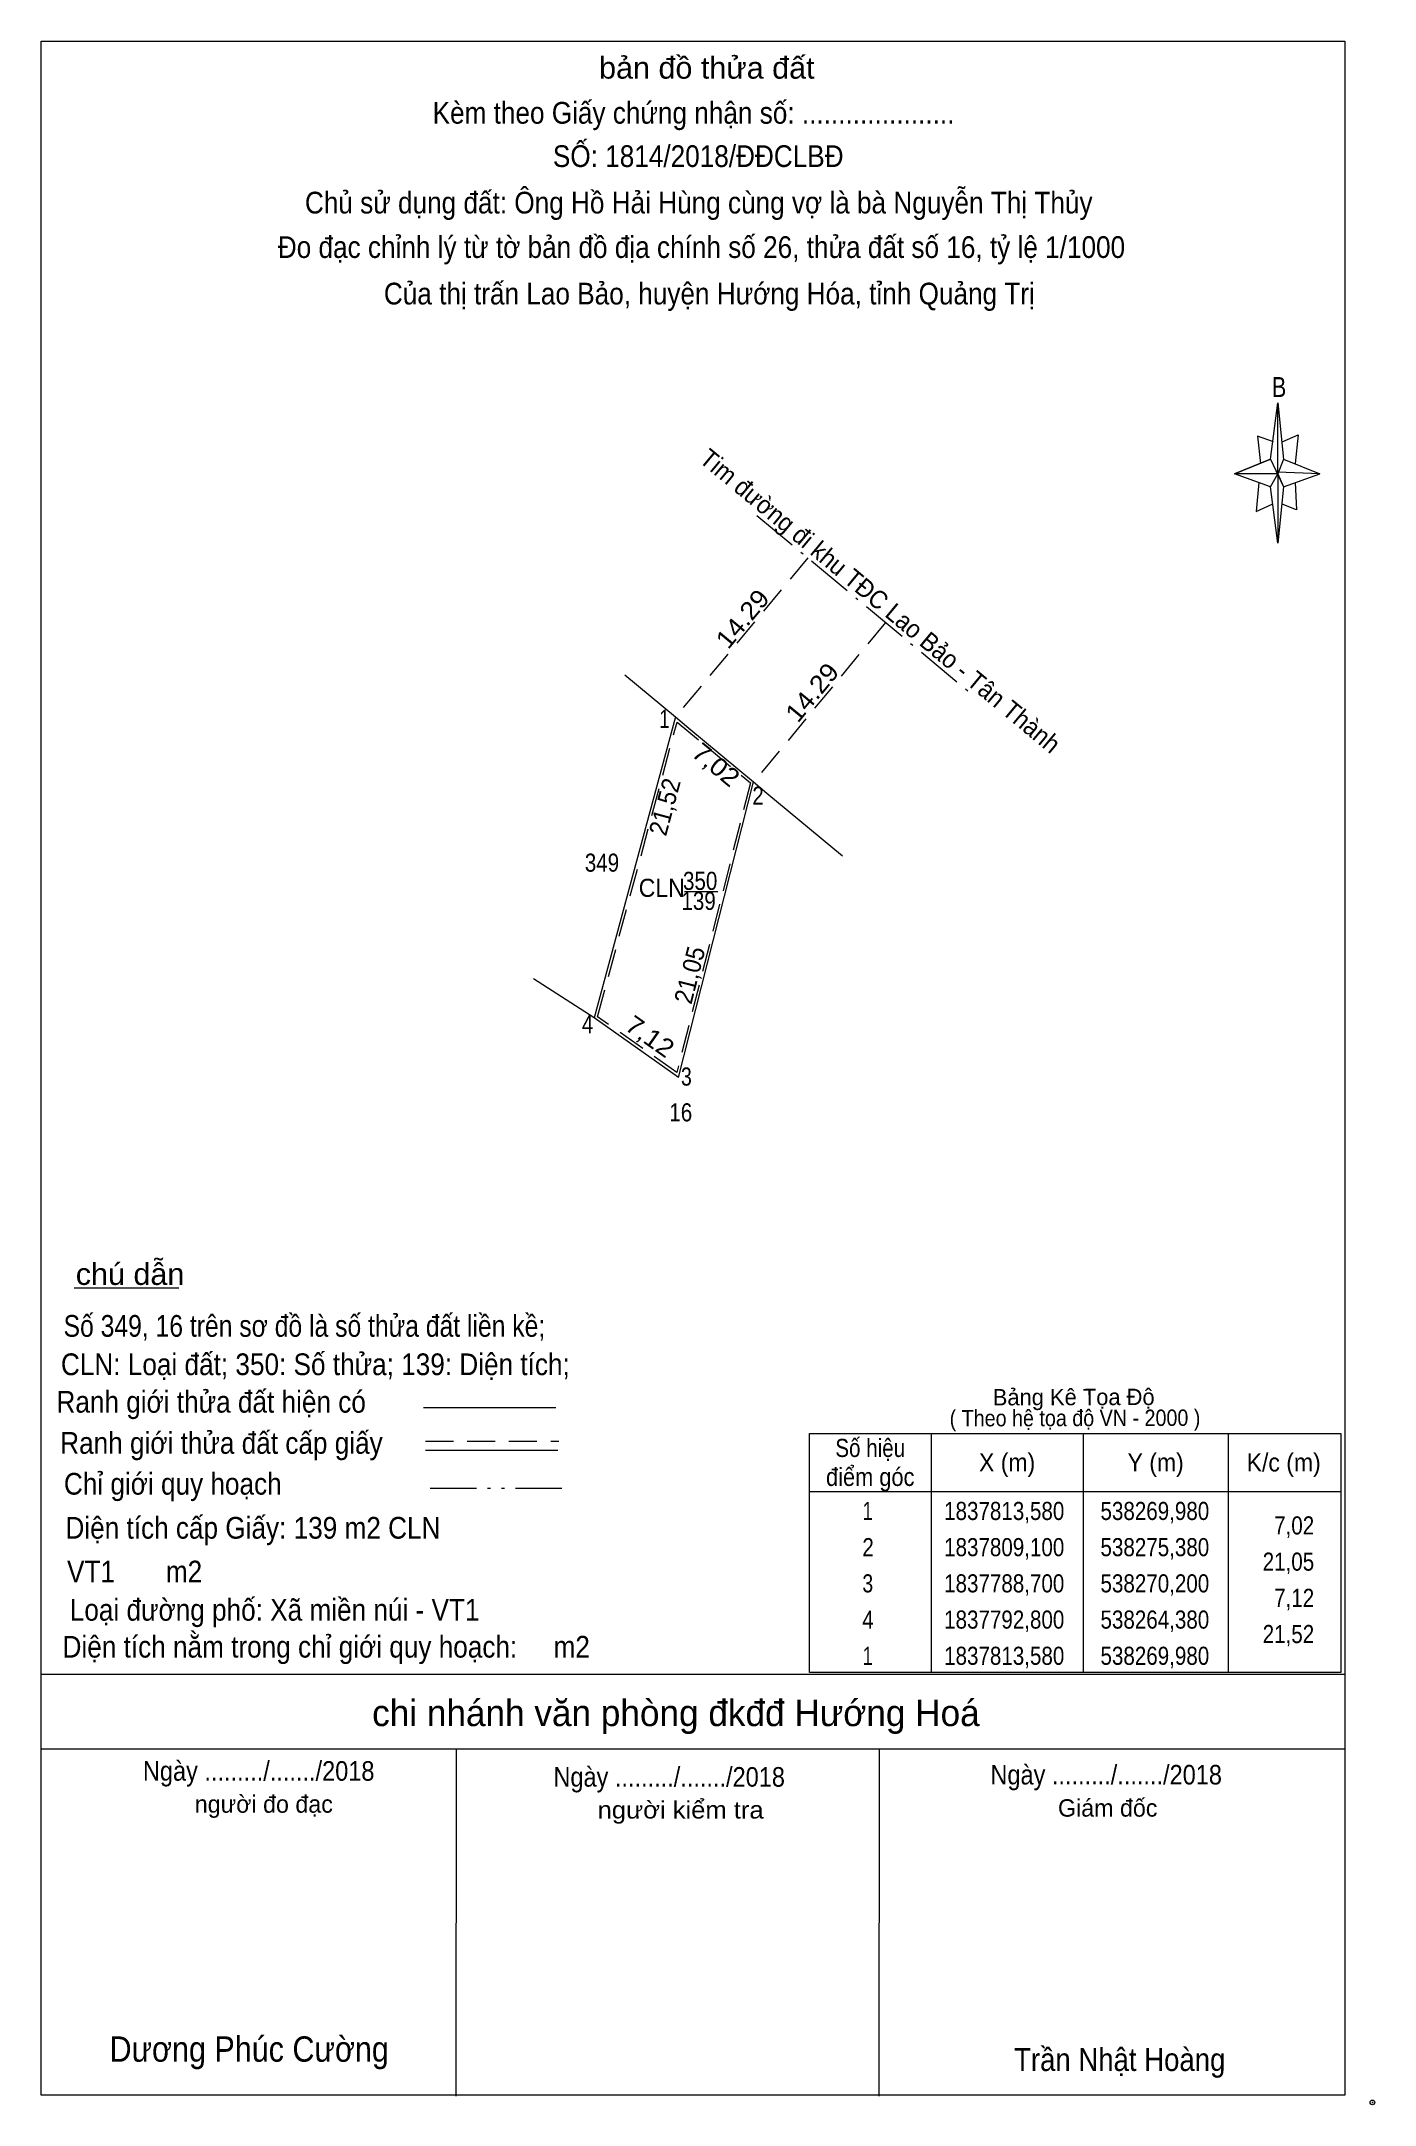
# Model space of a CAD drawing. Header units: metres. Extents: x 538226 to 540031, y 1837627 to 1837903.
# Drawn here: x 538226.2 to 538318.3, y 1837717.8 to 1837860.2 of the extents above.
import ezdxf
from ezdxf.enums import TextEntityAlignment as Align

# ---------------------------------------------------------------- set-up
doc = ezdxf.new("R2010")
doc.units = ezdxf.units.M
doc.header["$LTSCALE"] = 0.64
doc.header["$PDMODE"] = 32
doc.header["$PDSIZE"] = 0.32
for name, pattern in [('DASH_DOUBLE_DOT', [9.2, 5, -1.2, 0.3, -1.2, 0.3, -1.2]), ('DOT_DASHED', [7.7, 5, -1.2, 0.3, -1.2]), ('MEDIUM_DASHED', [4.5, 3, -1.5])]:
    doc.linetypes.add(name, pattern=pattern)
for name, color, linetype, lineweight in [('17', 7, 'Continuous', 13), ('5', 7, 'Continuous', 13), ('6', 7, 'Continuous', 13), ('63', 7, 'Continuous', 13), ('7', 7, 'Continuous', 13)]:
    doc.layers.add(name, color=color, linetype=linetype, lineweight=lineweight)
doc.layers.add('55', color=7, linetype='Continuous')

msp = doc.modelspace()

# ---------------------------------------------------------------- linework, layer by layer
at = {"layer": '17'}
for p, q in [((538228.46, 1837774.16), (538235.7, 1837774.16)), ((538254.84, 1837718.37), (538254.86, 1837742.28)), ((538284.04, 1837718.37), (538284.06, 1837742.28))]:
    msp.add_line(p, q, dxfattribs=at)
at = {"layer": '5'}
for p, q in [((538226.2, 1837718.43), (538226.2, 1837860.23)), ((538311.07, 1837831.37), (538311.57, 1837835.27)), ((538311.97, 1837831.37), (538314.47, 1837830.37)), ((538311.07, 1837829.47), (538308.57, 1837830.37)), ((538311.97, 1837829.47), (538311.57, 1837825.57)), ((538312.77, 1837829.77), (538312.87, 1837827.87)), ((538312.87, 1837827.87), (538311.87, 1837828.27))]:
    msp.add_line(p, q, dxfattribs=at)
for points in [[(538226.2, 1837860.23), (538316.2, 1837860.23), (538316.2, 1837718.43)], [(538311.27, 1837832.57), (538310.17, 1837832.97), (538310.37, 1837831.07)], [(538311.87, 1837832.57), (538312.97, 1837833.07), (538312.77, 1837831.07)], [(538311.57, 1837830.37), (538311.07, 1837831.37), (538308.57, 1837830.37)], [(538310.27, 1837829.77), (538310.07, 1837827.77), (538311.17, 1837828.27)], [(538311.57, 1837830.37), (538311.97, 1837829.47), (538314.47, 1837830.37)]]:
    msp.add_lwpolyline(points, dxfattribs=at)
for points in [[(538311.57, 1837835.27), (538311.97, 1837831.37), (538311.57, 1837830.37)], [(538311.57, 1837830.37), (538308.57, 1837830.37), (538311.07, 1837831.37), (538311.97, 1837829.47), (538314.47, 1837830.37), (538311.57, 1837830.47)], [(538311.57, 1837830.37), (538311.57, 1837825.57), (538311.07, 1837829.47)]]:
    msp.add_lwpolyline(points, close=True, dxfattribs=at)
at = {"layer": '6'}
for p, q in [((538252.59, 1837765.9), (538261.73, 1837765.9)), ((538252.73, 1837762.97), (538261.87, 1837762.97)), ((538226.2, 1837747.49), (538316.2, 1837747.49)), ((538226.2, 1837742.33), (538316.2, 1837742.33)), ((538316.2, 1837718.43), (538226.2, 1837718.43))]:
    msp.add_line(p, q, dxfattribs=at)
at = {"layer": '6', "linetype": 'MEDIUM_DASHED'}
msp.add_line((538252.73, 1837763.59), (538261.93, 1837763.59), dxfattribs=at)
at = {"layer": '6', "linetype": 'DASH_DOUBLE_DOT'}
msp.add_line((538253.05, 1837760.33), (538262.19, 1837760.33), dxfattribs=at)
at = {"layer": '6'}
msp.add_point((538318.1, 1837717.93), dxfattribs=at)
at = {"layer": '63'}
for p, q in [((538287.63, 1837764.11), (538287.63, 1837747.61)), ((538298.13, 1837764.11), (538298.13, 1837747.61)), ((538308.13, 1837764.11), (538308.13, 1837747.61)), ((538279.23, 1837760.11), (538315.93, 1837760.11))]:
    msp.add_line(p, q, dxfattribs=at)
msp.add_lwpolyline([(538279.23, 1837764.11), (538315.93, 1837764.11), (538315.93, 1837747.61), (538279.23, 1837747.61)], close=True, dxfattribs=at)
at = {"layer": '7', "linetype": 'DOT_DASHED'}
msp.add_line((538275.59, 1837827.5), (538290.65, 1837814.98), dxfattribs=at)
at = {"layer": '7', "linetype": 'MEDIUM_DASHED'}
for p, q in [((538279.12, 1837824.57), (538269.98, 1837813.58)), ((538284.49, 1837820.1), (538275.38, 1837809.1))]:
    msp.add_line(p, q, dxfattribs=at)
at = {"layer": '7'}
for p, q in [((538269.98, 1837813.58), (538264.38, 1837792.8)), ((538270.2, 1837788.7), (538275.38, 1837809.1)), ((538276.3, 1837808.33), (538281.52, 1837803.99)), ((538270.6, 1837801.52), (538272.91, 1837801.52))]:
    msp.add_line(p, q, dxfattribs=at)
for points in [[(538266.49, 1837816.48), (538269.98, 1837813.58), (538270.9, 1837812.81), (538275.38, 1837809.1), (538276.3, 1837808.33)], [(538270.2, 1837788.7), (538264.38, 1837792.8), (538260.18, 1837795.5)]]:
    msp.add_lwpolyline(points, dxfattribs=at)
at = {"layer": '7', "linetype": 'MEDIUM_DASHED'}
msp.add_lwpolyline([(538270.09, 1837813.23), (538275.16, 1837809.03), (538270.08, 1837789.03), (538264.61, 1837792.88)], close=True, dxfattribs=at)

# ---------------------------------------------------------------- texts
at = {"layer": '5'}
for s, height, width, p in [('bản đồ thửa đất', 1.5, 1.05, (538272.15, 1837857.65)), ('Kèm theo Giấy chứng nhận số: .....................', 1.5, 0.9, (538271.23, 1837854.54)), ('SỐ: 1814/2018/ĐĐCLBĐ', 1.5, 0.9, (538271.555, 1837851.55)), ('Chủ sử dụng đất: Ông Hồ Hải Hùng cùng vợ là bà Nguyễn Thị Thủy', 1.5, 0.9, (538271.59, 1837848.34)), ('Đo đạc chỉnh lý từ tờ bản đồ địa chính số 26, thửa đất số 16, tỷ lệ 1/1000 ', 1.5, 0.9, (538272.03, 1837845.27)), ('Của thị trấn Lao Bảo, huyện Hướng Hóa, tỉnh Quảng Trị', 1.5, 0.9, (538272.325, 1837842.06)), ('B', 1.378, 0.8, (538311.66, 1837835.67))]:
    msp.add_text(s, height=height, dxfattribs=dict(at, width=width)).set_placement(p, align=Align.CENTER)
at = {"layer": '55'}
msp.add_text('Bảng Kê Tọa Độ', height=1.13, rotation=0.127, dxfattribs=at).set_placement((538297.4788, 1837766.0633), align=Align.CENTER)
at = {"layer": '55', "width": 0.9}
msp.add_text('( Theo hệ tọa độ VN - 2000 )', height=1.13, rotation=0.127, dxfattribs=at).set_placement((538297.5688, 1837764.6189), align=Align.CENTER)
at = {"layer": '6'}
for s, height, width, p in [('chú dẫn', 1.5, 1.05, (538232.33, 1837774.37)), ('Ranh giới thửa đất hiện có ', 1.5, 0.9, (538238.18, 1837765.55)), ('Ranh giới thửa đất cấp giấy', 1.5, 0.9, (538238.64, 1837762.71)), ('Chỉ giới quy hoạch', 1.5, 0.9, (538235.28, 1837759.89)), ('Ngày ........./......./2018', 1.35, 0.9, (538241.21, 1837740.14)), ('Ngày ........./......./2018', 1.35, 0.9, (538269.55, 1837739.73)), ('Ngày ........./......./2018', 1.35, 0.9, (538299.72, 1837739.88)), ('người kiểm tra', 1.2, 1.1, (538270.34, 1837737.53)), ('Dương Phúc Cường', 1.75, 0.9, (538240.555, 1837720.74)), ('Trần Nhật Hoàng', 1.58, 0.9, (538300.655, 1837720.1))]:
    msp.add_text(s, height=height, dxfattribs=dict(at, width=width)).set_placement(p, align=Align.CENTER)
for s, width, p in [('Số 349, 16 trên sơ đồ là số thửa đất liền kề;', 0.85, (538227.74, 1837770.79)), ('CLN: Loại đất; 350: Số thửa; 139: Diện tích;', 0.9, (538227.56, 1837768.14)), ('Diện tích cấp Giấy: 139 m2 CLN', 0.9, (538227.87, 1837756.85)), ('VT1       m2', 0.9, (538227.98, 1837753.83)), ('Loại đường phố: Xã miền núi - VT1', 0.9, (538228.17, 1837751.19)), ('Diện tích nằm trong chỉ giới quy hoạch:     m2', 0.9, (538227.67, 1837748.64))]:
    msp.add_text(s, height=1.5, dxfattribs=dict(at, width=width)).set_placement(p)
for s, height, p in [('chi nhánh văn phòng đkđđ Hướng Hoá', 1.815, (538270.015, 1837743.91)), ('người đo đạc', 1.2, (538241.565, 1837737.93)), ('Giám đốc', 1.2, (538299.825, 1837737.66))]:
    msp.add_text(s, height=height, dxfattribs=at).set_placement(p, align=Align.CENTER)
at = {"layer": '63'}
for s, width, p in [('Số hiệu', 0.85, (538283.43, 1837762.49)), ('X (m)', 0.95, (538292.88, 1837761.49)), ('Y (m)', 0.95, (538303.135, 1837761.49)), ('K/c (m)', 0.95, (538311.975, 1837761.49)), ('điểm góc', 0.9, (538283.43, 1837760.49)), (' 1', 0.75, (538283.08, 1837758.14)), ('1837813,580', 0.85, (538292.68, 1837758.14)), ('538269,980', 0.85, (538303.08, 1837758.14)), (' 2', 0.85, (538283.085, 1837755.64)), ('1837809,100', 0.85, (538292.68, 1837755.64)), ('538275,380', 0.85, (538303.08, 1837755.64)), (' 3', 0.8, (538283.075, 1837753.14)), ('1837788,700', 0.85, (538292.68, 1837753.14)), ('538270,200', 0.85, (538303.08, 1837753.14)), (' 4', 0.85, (538283.08, 1837750.64)), ('1837792,800', 0.85, (538292.68, 1837750.64)), ('538264,380', 0.85, (538303.08, 1837750.64)), (' 1', 0.75, (538283.08, 1837748.14)), ('1837813,580', 0.85, (538292.68, 1837748.14)), ('538269,980', 0.85, (538303.08, 1837748.14))]:
    msp.add_text(s, height=1.25, dxfattribs=dict(at, width=width)).set_placement(p, align=Align.CENTER)
at = {"layer": '63', "width": 0.85}
for s, p in [('7,02', (538314.08, 1837757.14)), ('21,05', (538314.08, 1837754.64)), ('7,12', (538314.08, 1837752.14)), ('21,52', (538314.08, 1837749.64))]:
    msp.add_text(s, height=1.25, dxfattribs=at).set_placement(p, align=Align.RIGHT)
at = {"layer": '7'}
for s, rotation, width, p in [('Tim đường đi khu TĐC Lao Bảo - Tân Thành', 320.258, 0.95, (538283.7254, 1837821.1076)), ('14.29', 50.251, 1.1, (538275.0948, 1837819.9554)), ('14.29', 50.369, 1.1, (538279.8994, 1837814.8764)), ('7,02', 320.32, 1.1, (538272.3859, 1837809.8055)), ('21,52', 74.918, 0.95, (538269.8454, 1837807.2124)), ('21,05', 75.752, 0.95, (538271.5702, 1837795.6112)), ('7,12', 324.837, 1.1, (538267.8701, 1837791.0133))]:
    msp.add_text(s, height=1.25, rotation=rotation, dxfattribs=dict(at, width=width)).set_placement(p, align=Align.CENTER)
for s, width, p in [(' 1', 0.75, (538269.57, 1837812.83)), (' 2', 0.85, (538276.08, 1837807.52)), (' 4', 0.85, (538264.31, 1837791.75)), (' 3', 0.8, (538271.11, 1837788.13))]:
    msp.add_text(s, height=1.25, dxfattribs=dict(at, width=width)).set_placement(p, align=Align.RIGHT)
for s, width, p in [('349', 0.85, (538264.91, 1837802.9)), ('CLN', 0.95, (538269.035, 1837801.16)), ('350', 0.85, (538271.69, 1837801.64)), ('139', 0.85, (538271.58, 1837800.26)), ('16', 0.85, (538270.35, 1837785.66))]:
    msp.add_text(s, height=1.25, dxfattribs=dict(at, width=width)).set_placement(p, align=Align.CENTER)

doc.saveas('drawing.dxf')
